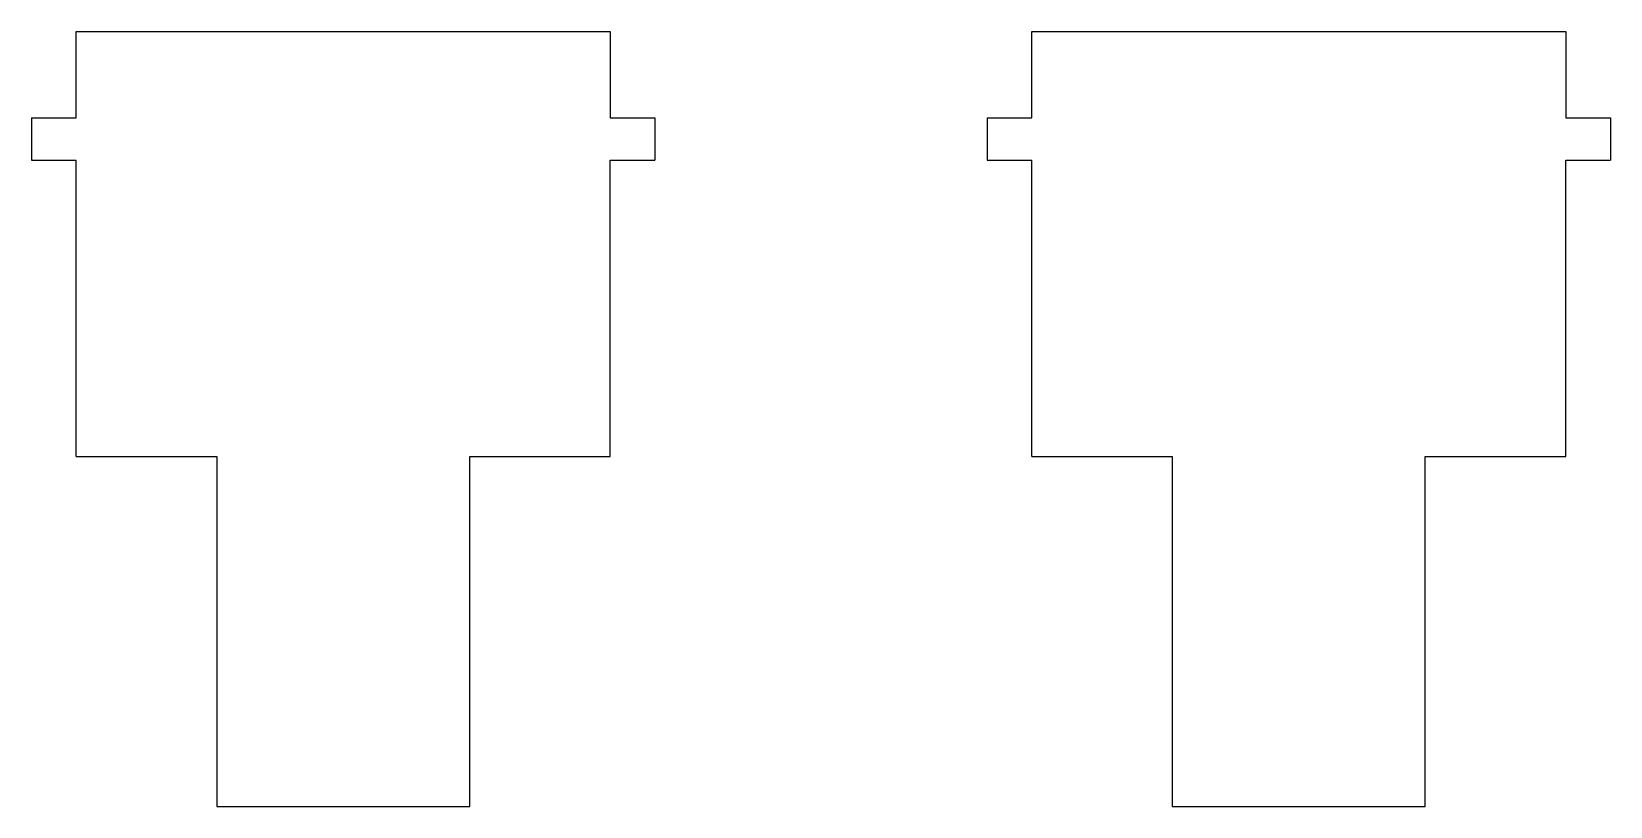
# Model space of a CAD drawing. Extents: x -52 to 60, y -39 to 16.
import ezdxf

# ---------------------------------------------------------------- set-up
doc = ezdxf.new("R2010")
doc.units = 0
doc.layers.add('46', color=140, linetype='CONTINUOUS')

msp = doc.modelspace()

# ---------------------------------------------------------------- linework, layer by layer
at = {"layer": '46'}
for p, q in [((-49, 10), (-49, 16.15)), ((-49, 16.15), (-11, 16.15)), ((-11, 16.15), (-11, 10)), ((19, 10), (19, 16.15)), ((19, 16.15), (57, 16.15)), ((57, 16.15), (57, 10)), ((-49, 10), (-49, 14.1)), ((-11, 14.1), (-11, 10)), ((19, 10), (19, 14.1)), ((57, 14.1), (57, 10)), ((-52.175, 10), (-52.175, 7)), ((-52.175, 10), (-49, 10)), ((-11, 10), (-7.825, 10)), ((-7.825, 10), (-7.825, 7)), ((15.825, 10), (15.825, 7)), ((15.825, 10), (19, 10)), ((57, 10), (60.175, 10)), ((60.175, 10), (60.175, 7)), ((-52.175, 7), (-49, 7)), ((-49, -14.1), (-49, 7)), ((-11, -14.1), (-11, 7)), ((-11, 7), (-7.825, 7)), ((15.825, 7), (19, 7)), ((19, -14.1), (19, 7)), ((57, -14.1), (57, 7)), ((57, 7), (60.175, 7)), ((-49, -14.1), (-39, -14.1)), ((-39, -14.1), (-39, -39)), ((-21, -39), (-21, -14.1)), ((-21, -14.1), (-11, -14.1)), ((19, -14.1), (29, -14.1)), ((29, -14.1), (29, -39)), ((47, -39), (47, -14.1)), ((47, -14.1), (57, -14.1)), ((-39, -39), (-21, -39)), ((29, -39), (47, -39))]:
    msp.add_line(p, q, dxfattribs=at)

doc.saveas('drawing.dxf')
